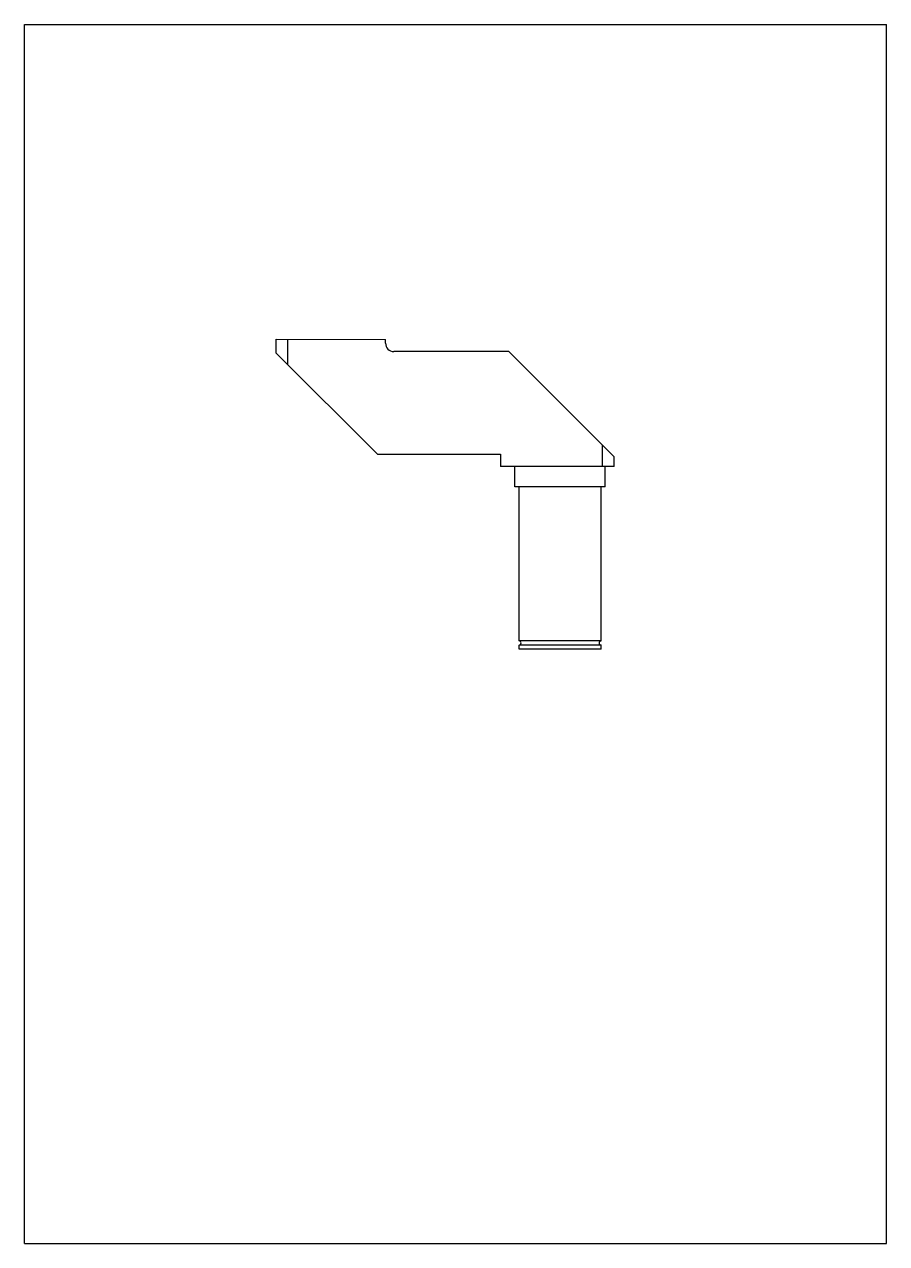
# Model space of a CAD drawing. Extents: x 0 to 210, y 0 to 297.
import ezdxf

# ---------------------------------------------------------------- set-up
doc = ezdxf.new("R2010")
doc.units = 0
doc.header["$LTSCALE"] = 19.36
doc.layers.get('0').update_dxf_attribs({"linetype": 'CONTINUOUS'})
doc.layers.add('AXES', color=7, linetype='CONTINUOUS')

msp = doc.modelspace()

# ---------------------------------------------------------------- linework, layer by layer
at = {"color": 7, "linetype": 'CONTINUOUS'}
for p, q in [((0, 0), (0, 297)), ((0, 297), (210, 297)), ((210, 0), (210, 297)), ((87.97, 219.31), (87.97, 220.26)), ((117.97, 217.31), (89.97, 217.31)), ((0, 0), (210, 0))]:
    msp.add_line(p, q, dxfattribs=at)
msp.add_arc((89.97, 219.31), 2, 180, 270, dxfattribs=at)
at = {"layer": 'AXES', "color": 7, "linetype": 'CONTINUOUS'}
for p, q in [((61.34, 216.94), (61.34, 220.3)), ((61.34, 220.3), (87.97, 220.26)), ((64.17, 214.11), (64.17, 220.3)), ((85.97, 192.31), (61.34, 216.94)), ((143.61, 191.67), (117.97, 217.31)), ((140.78, 189.31), (140.78, 194.5)), ((85.97, 192.31), (115.97, 192.31)), ((115.97, 192.31), (115.97, 189.31)), ((143.61, 189.31), (143.61, 191.67)), ((143.61, 189.31), (115.97, 189.31)), ((119.47, 184.31), (119.47, 189.31)), ((141.47, 184.31), (141.47, 189.31)), ((141.47, 184.31), (119.47, 184.31)), ((120.47, 146.81), (120.47, 184.31)), ((140.47, 146.81), (140.47, 184.31)), ((140.47, 146.81), (120.47, 146.81)), ((140.47, 145.81), (120.47, 145.81)), ((120.47, 144.81), (120.47, 145.81)), ((140.47, 144.81), (140.47, 145.81)), ((140.47, 144.81), (120.47, 144.81))]:
    msp.add_line(p, q, dxfattribs=at)
for centre, start, end in [((120.47, 146.31), 270, 90), ((140.47, 146.31), 90, 270)]:
    msp.add_arc(centre, 0.5, start, end, dxfattribs=at)

doc.saveas('drawing.dxf')
